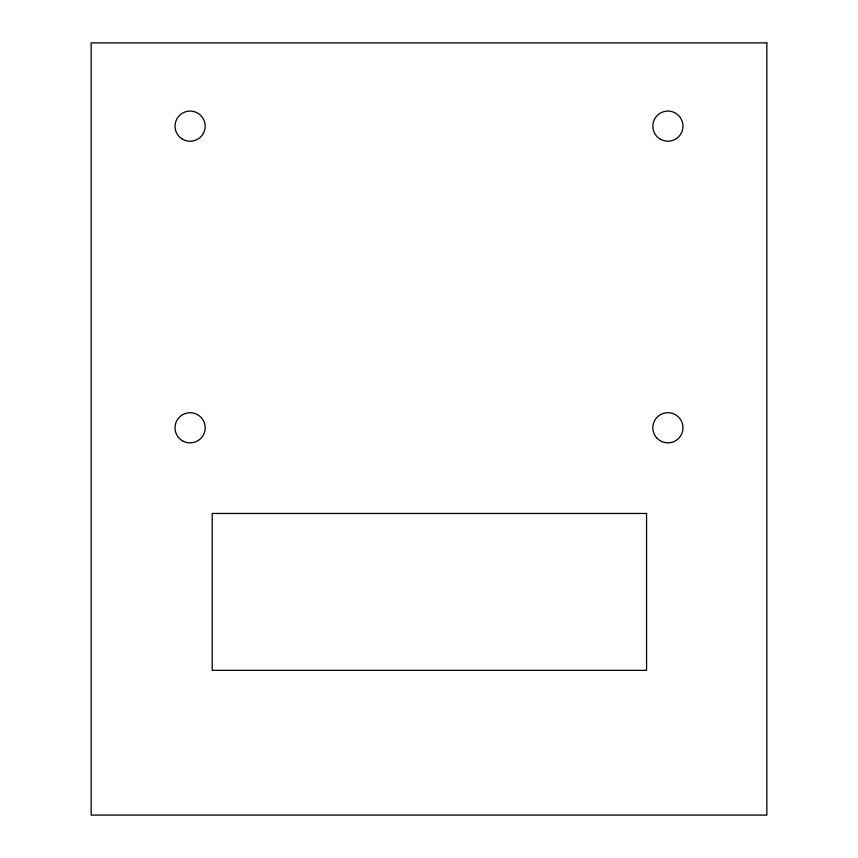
<?xml version="1.0" encoding="UTF-8"?>
<svg xmlns="http://www.w3.org/2000/svg" width="858" height="858" viewBox="0 0 858 858"><rect width="100%" height="100%" fill="white"/><g stroke="black" fill="none" stroke-linecap="round" stroke-linejoin="round"><path stroke-width="1.29" d="M766.837 42.9L91.162 42.9L91.162 815.1L766.837 815.1L766.837 42.9M646.567 513.47L212.205 513.47L212.205 670.323L646.567 670.323L646.567 513.47M657.239 438.459A15.079 15.079 0 0 0 682.464 431.692A15.079 15.079 0 0 0 663.995 413.224A15.079 15.079 0 0 0 657.239 438.459M660.36 139.211A15.079 15.079 0 0 0 682.979 126.147A15.079 15.079 0 0 0 660.36 113.095A15.079 15.079 0 0 0 660.36 139.211M182.561 139.211A15.079 15.079 0 0 0 205.18 126.147A15.079 15.079 0 0 0 182.561 113.095A15.079 15.079 0 0 0 182.561 139.211M182.561 440.851A15.079 15.079 0 0 0 205.18 427.788A15.079 15.079 0 0 0 182.561 414.736A15.079 15.079 0 0 0 182.561 440.851"/></g></svg>
